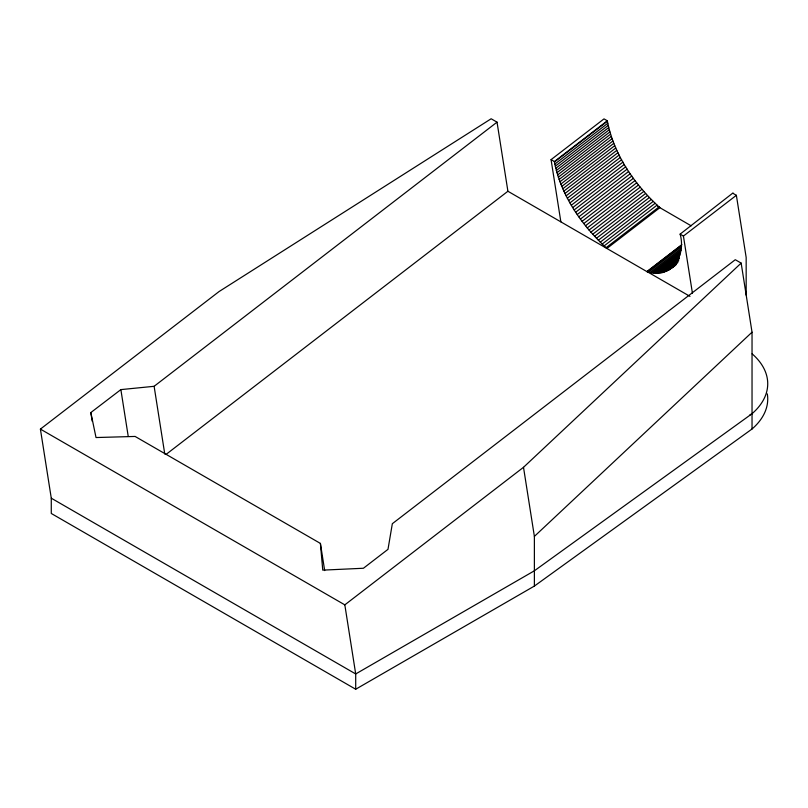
<?xml version="1.0" encoding="UTF-8"?>
<svg xmlns="http://www.w3.org/2000/svg" width="808" height="808" viewBox="0 0 808 808"><rect width="100%" height="100%" fill="white"/><g stroke="black" fill="none" stroke-linecap="round" stroke-linejoin="round"><path stroke-width="1.21" d="M355.702 689.234L355.702 673.953L344.824 604.859L523.503 467.307L741.158 263.105L735.28 259.711L392.334 523.705L387.991 549.339L363.418 568.256L322.756 570.135L320.402 543.42L135.098 436.441L96.021 437.542L90.829 412.565L120.867 389.608L154.116 386.305L497.031 122.16L491.153 118.766L219.079 291.547L40.4 429.099L51.278 498.193L51.278 513.474L355.702 689.234L534.381 586.073L752.036 428.998A93.778 54.146 0 0 0 767.307 393.87M534.381 586.073L534.381 536.401L752.036 332.199L741.158 263.105M497.031 122.16L507.909 191.254L646.875 271.589C670.963 280.326 686.366 255.439 680.114 234.138L732.987 192.95M165.973 454.48L507.909 191.254M560.853 221.826L551.066 159.641L604.01 118.877L607.323 120.796C613.767 154.793 634.664 184.678 659.873 207.676L691.183 225.826M657.732 206.434L659.873 207.676L606.939 248.43C581.72 225.432 560.823 195.546 554.379 161.549L607.323 120.796M554.45 161.984L607.394 121.23M554.813 164.075L607.757 123.321M555.248 166.196L608.192 125.442M555.732 168.347L608.677 127.593M556.288 170.528L609.232 129.765M556.904 172.73L609.848 131.977M557.57 174.962L610.515 134.209M558.308 177.225L611.252 136.461M559.096 179.497L612.04 138.744M559.944 181.79L612.878 141.036M560.843 184.103L613.787 143.339M561.802 186.426L614.747 145.662M562.812 188.759L615.757 147.995M563.883 191.102L616.827 150.338M565.004 193.445L617.948 152.692M566.176 195.799L619.12 155.045M567.398 198.162L620.342 157.409M568.66 200.515L621.605 159.762M569.983 202.869L622.928 162.115M571.347 205.212L624.291 164.458M572.761 207.555L625.705 166.802M574.215 209.888L627.16 169.135M575.71 212.211L628.654 171.458M577.245 214.514L630.19 173.76M578.831 216.807L631.775 176.043M580.447 219.069L633.381 178.316M582.093 221.321L635.038 180.568M583.78 223.553L636.724 182.79M585.497 225.745L638.441 184.992M587.254 227.927L640.199 187.163M589.032 230.068L641.976 189.314M590.84 232.179L643.784 191.425M592.678 234.259L645.622 193.496M594.536 236.3L647.481 195.546M596.415 238.299L649.359 197.546M598.314 240.269L651.258 199.505M600.233 242.188L653.177 201.434M602.172 244.067L655.116 203.313M604.121 245.895L657.066 205.141M606.091 247.682L659.035 206.929M692.436 293.264L683.427 236.057L736.371 195.304L733.058 193.385M646.875 271.589L681.841 244.673M681.114 245.501L647.158 271.65L690.002 296.385M648.632 271.983L681.599 246.602M650.359 272.306L681.326 248.46M652.056 272.549L681.023 250.248M653.712 272.73L680.69 251.965M655.339 272.831L680.306 253.601M656.924 272.851L679.902 255.166M658.47 272.811L679.447 256.661M659.974 272.69L678.952 258.075M661.439 272.488L679.417 258.651M662.853 272.225L677.841 260.691M664.237 271.882L678.77 260.711M665.56 271.468L677.548 262.236M666.842 270.983L677.831 262.519M668.075 270.417L676.367 264.044M669.256 269.791L676.377 264.479M671.468 268.317L675.458 265.236M752.117 353.823A93.778 54.146 0 0 1 752.036 413.716L534.381 570.791L355.702 673.953L51.278 498.193M749.854 414.979L752.036 413.716M551.066 159.641L554.379 161.549M680.114 234.138L683.427 236.057M40.4 429.099L344.824 604.859M736.371 195.304L746.168 257.489L746.168 295.173M523.503 467.307L534.381 536.401M320.402 543.42L324.675 570.569M154.116 386.305L164.771 454.025M120.867 389.608L128.23 436.401M90.829 412.565L92.193 421.2M752.036 332.199L752.036 428.998"/></g></svg>
